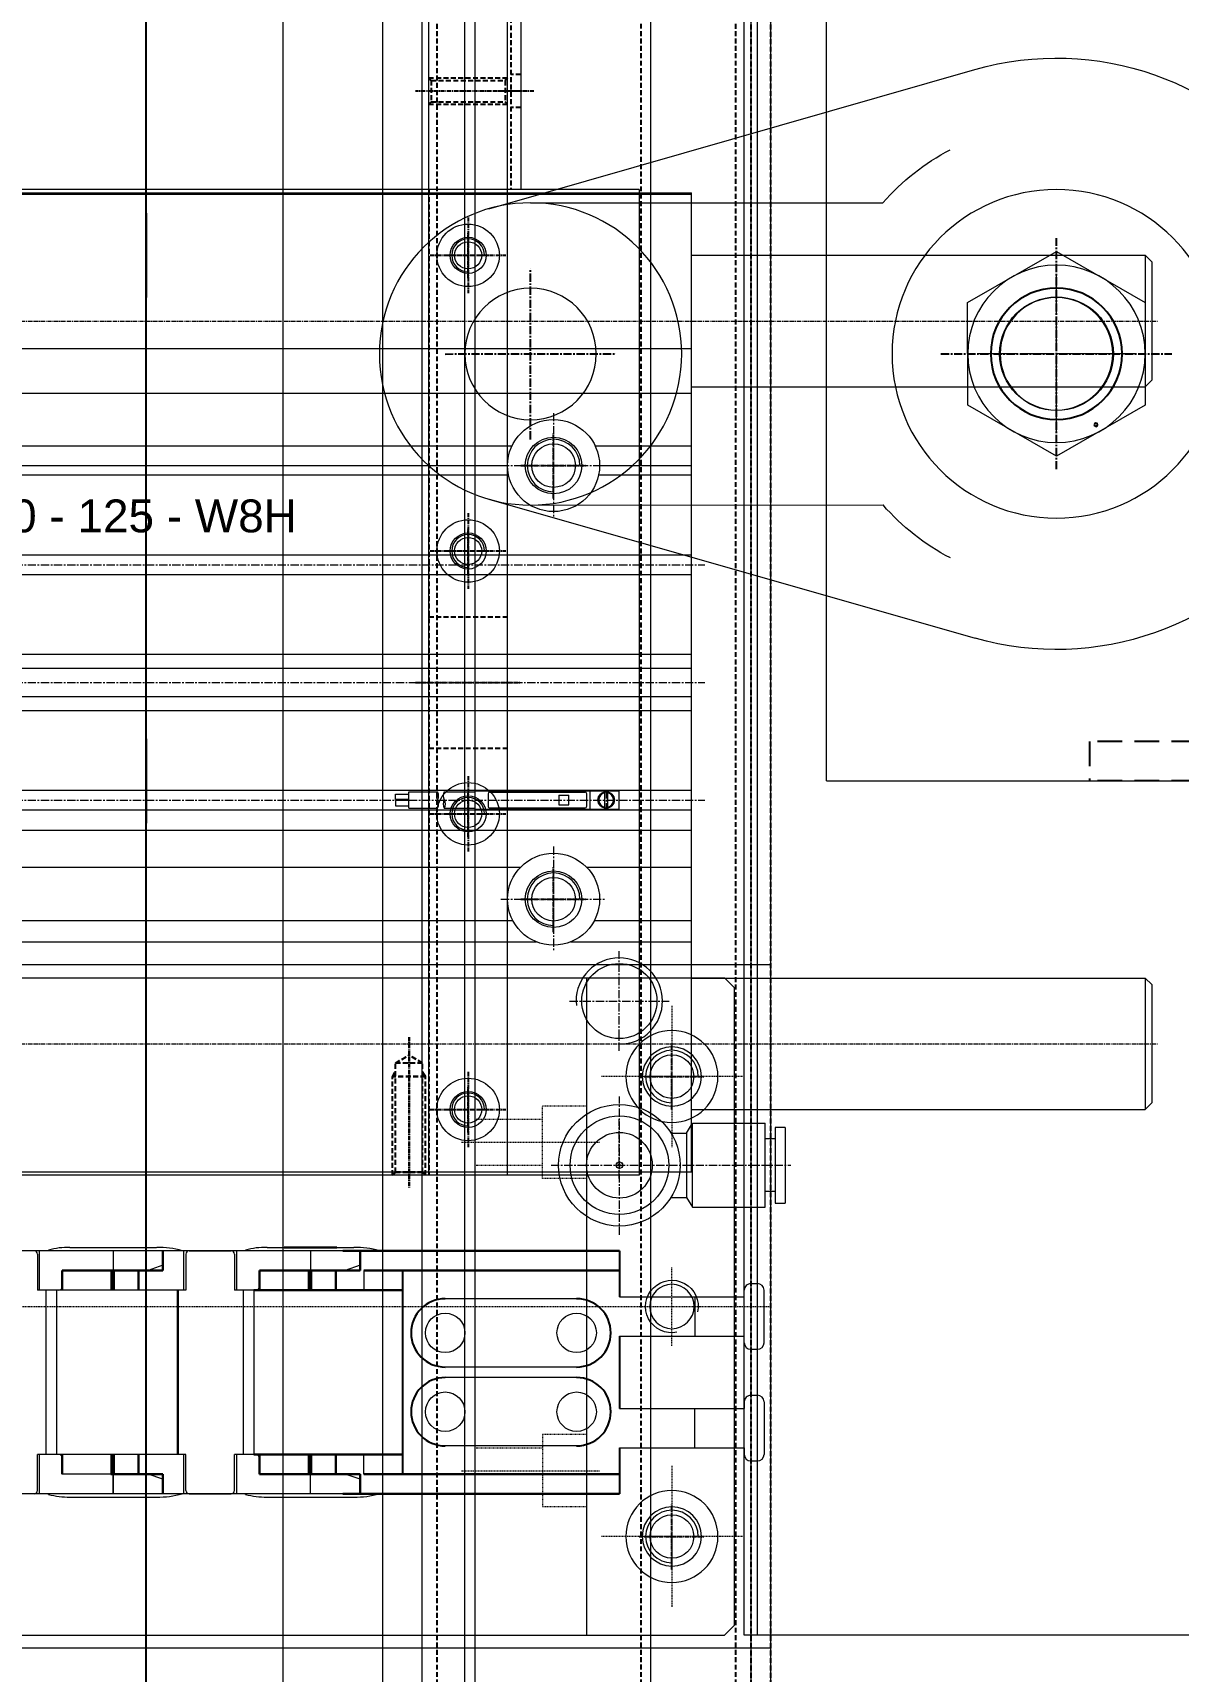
# Model space of a CAD drawing. Header units: millimetres. Extents: x -32759 to 129432, y 390 to 54305.
# Drawn here: x 12341.6 to 12515.9, y 24526.4 to 24775.8 of the extents above; entities that cross this region are included whole.
import ezdxf
from ezdxf.enums import TextEntityAlignment as Align

# ---------------------------------------------------------------- set-up
doc = ezdxf.new("R2010")
doc.units = ezdxf.units.MM
for name, pattern in [('AM_ISO08W050', [18, 12, -1.5, 3, -1.5]), ('CENTER', [2, 1.25, -0.25, 0.25, -0.25]), ('CENTER2', [28.575, 19.05, -3.175, 3.175, -3.175]), ('HIDDEN', [0.375, 0.25, -0.125]), ('HIDDEN2', [4.7625, 3.175, -1.5875])]:
    doc.linetypes.add(name, pattern=pattern)
for name, color, linetype in [('1', 20, 'Continuous'), ('BOM-UDEF', 3, 'Continuous'), ('CL', 1, 'CENTER'), ('H', 2, 'HIDDEN'), ('HL', 2, 'HIDDEN'), ('RD', 5, 'Continuous')]:
    doc.layers.add(name, color=color, linetype=linetype)
doc.layers.add('_BODY', color=7, linetype='Continuous', lineweight=13)
doc.layers.add('_FRAME 틀', color=7, linetype='Continuous', lineweight=30)
doc.styles.get("Standard").update_dxf_attribs({"font": 'arial.ttf'})
doc.dimstyles.new('AM_ISO$0', dxfattribs={"dimtxt": 3.5, "dimasz": 3.5, "dimexe": 1, "dimexo": 1, "dimgap": 1.5, "dimtad": 1, "dimdsep": 46, "dimtxsty": 'Standard', "dimcen": 0, "dimclrd": 256, "dimclre": 256, "dimclrt": 2, "dimadec": 0, "dimazin": 2, "dimtp": 0.1, "dimtm": 0.1, "dimtfac": 0.71, "dimtdec": 3, "dimtmove": 0, "dimatfit": 3, "dimfxl": 1, "dimlwd": -1, "dimlwe": -1, "dimarcsym": 1})

# ---------------------------------------------------------------- blocks, each defined once
blk = doc.blocks.new('5ysrgsds')
at = {"color": 1, "linetype": 'AM_ISO08W050'}
for p, q in [((32769.17, -91740.58), (32769.17, -91764.58)), ((32757.17, -91752.58), (32781.17, -91752.58))]:
    blk.add_line(p, q, dxfattribs=at)
at = {"color": 3}
blk.add_circle((32769.17, -91752.58), 8.65, dxfattribs=at)
at = {"color": 1}
blk.add_arc((32769.17, -91752.58), 10, 270, 180, dxfattribs=at)
blk = doc.blocks.new('turwt')
at = {"color": 3}
for p, q in [((209511.67, 17710.88), (209421.67, 17710.88)), ((209421.67, 17710.88), (209421.67, 17580.88)), ((209511.67, 17710.88), (209511.67, 17580.88)), ((209511.67, 17580.88), (209421.67, 17580.88))]:
    blk.add_line(p, q, dxfattribs=at)
blk.add_blockref('5ysrgsds', (176707.5, 109398.46), dxfattribs=at)
blk = doc.blocks.new('6erwt')
at = {"layer": 'H', "ltscale": 15}
for p, q in [((209894.97, 17670.64), (209894.97, 17676.64)), ((209894.97, 17676.64), (209944.97, 17676.64)), ((209914.97, 17670.64), (209914.97, 17676.64)), ((209944.97, 17670.64), (209944.97, 17676.64)), ((209894.97, 17670.64), (209944.97, 17670.64))]:
    blk.add_line(p, q, dxfattribs=at)
blk = doc.blocks.new('6ywerw')
at = {"color": 0, "rotation": 270}
for name, p in [('turwt', (192749.32, 226540.9)), ('6erwt', (192659.56, 227014.2)), ('6erwt', (192783.56, 227014.2))]:
    blk.add_blockref(name, p, dxfattribs=at)
blk = doc.blocks.new('HS_BOM', base_point=(-3113.55, 16316.28))
at = {"layer": 'BOM-UDEF'}
blk.add_circle((-3113.55, 16316.28), 0.25, dxfattribs=at)
blk = doc.blocks.new('jt-m20앙카조절좌-b')
for p, q in [((63882.05, 12636.07), (63956, 12657.24)), ((63888.38, 12636.96), (63942, 12636.96)), ((63968.38, 12629.55), (63954.88, 12621.76)), ((63981.88, 12621.76), (63968.38, 12629.55)), ((63954.88, 12621.76), (63954.88, 12606.17)), ((63981.88, 12606.17), (63981.88, 12621.76)), ((63954.88, 12606.17), (63968.38, 12598.37)), ((63968.38, 12598.37), (63981.88, 12606.17)), ((63882.05, 12591.85), (63956, 12570.69)), ((63888.38, 12590.96), (63942, 12590.96))]:
    blk.add_line(p, q)
for centre, radius in [((63968.38, 12613.96), 25), ((63888.38, 12613.96), 23), ((63968.38, 12613.96), 13.5), ((63888.38, 12613.96), 10), ((63968.38, 12613.96), 8.56)]:
    blk.add_circle(centre, radius)
for radius, start, end in [(45.01, 254.0289, 105.9711), (35, 117.4585, 138.9177), (35, 221.0823, 242.5415)]:
    blk.add_arc((63968.38, 12613.96), radius, start, end)
at = {"layer": 'CL'}
for p, q in [((63968.38, 12631.54), (63968.38, 12596.38)), ((63888.38, 12626.96), (63888.38, 12600.96)), ((63875.38, 12613.96), (63901.38, 12613.96)), ((63950.8, 12613.96), (63985.96, 12613.96))]:
    blk.add_line(p, q, dxfattribs=at)
at = {"layer": 'RD'}
blk.add_circle((63968.38, 12613.96), 10, dxfattribs=at)
at = {"layer": 'BOM-UDEF'}
blk.add_blockref('HS_BOM', (63974.38, 12624.76), dxfattribs=at)
blk = doc.blocks.new('e5t4t3e3')
at = {"color": 0}
blk.add_blockref('6ywerw', (0, 111.18), dxfattribs=at)
at = {"extrusion": (0, 0, -1), "zscale": -1, "rotation": 89.98150622363191}
blk.add_blockref('jt-m20앙카조절좌-b', (-197801.89, -46797.05), dxfattribs=at)
blk = doc.blocks.new('78544')
at = {"color": 0, "rotation": 180}
blk.add_blockref('e5t4t3e3', (401654.52, 39374.46), dxfattribs=at)
blk = doc.blocks.new('TUWW')
at = {"ltscale": 0.5}
blk.add_circle((205051.78, 17531.93), 3.32, dxfattribs=at)
at = {"color": 1, "ltscale": 0.5}
blk.add_arc((205051.78, 17531.93), 4, 270, 180, dxfattribs=at)
at = {"layer": 'CL', "ltscale": 0.5}
for p, q in [((205051.78, 17536.93), (205051.78, 17526.93)), ((205046.78, 17531.93), (205056.78, 17531.93))]:
    blk.add_line(p, q, dxfattribs=at)
blk = doc.blocks.new('54YR2R2')
at = {"ltscale": 0.5}
for p, q in [((204043.8, 16314.44), (204043.8, 16504.44)), ((204147.8, 16314.44), (204147.8, 16504.44)), ((205405.8, 16314.44), (203985.8, 16314.44))]:
    blk.add_line(p, q, dxfattribs=at)
for p in [(-990.98, -1202.49), (-920.98, -1202.49)]:
    blk.add_blockref('TUWW', p)
blk = doc.blocks.new('57WERWR')
at = {"ltscale": 0.5}
for p, q in [((217010.53, 14888.67), (215596.53, 14888.67)), ((215596.53, 14838.67), (217010.53, 14838.67))]:
    blk.add_line(p, q, dxfattribs=at)
at = {"layer": 'HL', "ltscale": 3}
for p, q in [((215596.53, 14886.37), (217010.53, 14886.37)), ((215596.53, 14840.97), (217010.53, 14840.97))]:
    blk.add_line(p, q, dxfattribs=at)
blk = doc.blocks.new('R6UERE')
at = {"layer": 'HL', "ltscale": 3}
for p, q in [((205405.8, 14657.93), (203985.8, 14657.93)), ((205405.8, 14654.93), (203985.8, 14654.93))]:
    blk.add_line(p, q, dxfattribs=at)
blk = doc.blocks.new('56WERWER')
blk.add_blockref('R6UERE', (0, 0))
blk = doc.blocks.new('56ERQR')
for name, p in [('54YR2R2', (0, -193.75)), ('56WERWER', (0, 1465.76))]:
    blk.add_blockref(name, p)
at = {"xscale": -1, "rotation": 180}
blk.add_blockref('57WERWR', (-11607.74, 31012.36), dxfattribs=at)
blk = doc.blocks.new('ORDERNO')
at = {"color": 3}
blk.add_attdef('ORDER', (0, 0), '', height=5, dxfattribs=at)
blk = doc.blocks.new('tyurw')
for p, q in [((232142.56, 52282.62), (232311.56, 52282.62)), ((232142.56, 52282.42), (232311.56, 52282.42)), ((232311.56, 52133.62), (232311.56, 52282.62)), ((232311.56, 52273.12), (232380.56, 52273.12)), ((232380.56, 52273.12), (232380.56, 52253.12)), ((232381.56, 52272.12), (232380.56, 52273.12)), ((232381.56, 52272.12), (232381.56, 52254.12)), ((232142.56, 52258.94), (232311.56, 52258.94)), ((232380.56, 52253.12), (232381.56, 52254.12)), ((232142.56, 52252.16), (232311.56, 52252.16)), ((232311.56, 52253.12), (232380.56, 52253.12)), ((232172.89, 52244.12), (232284.24, 52244.12)), ((232296.89, 52244.12), (232311.56, 52244.12)), ((232173.42, 52239.72), (232283.7, 52239.72)), ((232173.56, 52241.12), (232283.56, 52241.12)), ((232297.42, 52239.72), (232311.56, 52239.72)), ((232297.56, 52241.12), (232311.56, 52241.12)), ((232142.56, 52227.52), (232311.56, 52227.52)), ((232142.56, 52224.52), (232311.56, 52224.52)), ((232142.56, 52212.42), (232311.56, 52212.42)), ((232142.56, 52210.27), (232311.56, 52210.27)), ((232142.56, 52205.97), (232311.56, 52205.97)), ((232142.56, 52203.82), (232311.56, 52203.82)), ((232142.56, 52191.72), (232311.56, 52191.72)), ((232268.56, 52188.97), (232268.56, 52191.47)), ((232142.56, 52188.72), (232311.56, 52188.72)), ((232142.56, 52185.62), (232311.56, 52185.62)), ((232142.56, 52185.62), (232211.56, 52185.62)), ((232171.56, 52180.02), (232285.56, 52180.02)), ((232295.56, 52180.02), (232311.56, 52180.02)), ((232172.78, 52171.9), (232284.35, 52171.9)), ((232296.78, 52171.9), (232311.56, 52171.9)), ((232169.16, 52168.62), (232287.96, 52168.62)), ((232293.16, 52168.62), (232311.56, 52168.62)), ((232311.56, 52163.12), (232380.56, 52163.12)), ((232380.56, 52163.12), (232380.56, 52143.12)), ((232381.56, 52162.12), (232380.56, 52163.12)), ((232381.56, 52162.12), (232381.56, 52144.12)), ((232311.56, 52143.12), (232380.56, 52143.12)), ((232380.56, 52143.12), (232381.56, 52144.12)), ((232142.56, 52133.62), (232311.56, 52133.62))]:
    blk.add_line(p, q)
at = {"color": 2, "linetype": 'CENTER', "ltscale": 0.5}
for p, q in [((232113.56, 52263.12), (232382.56, 52263.12)), ((232113.56, 52153.12), (232382.56, 52153.12))]:
    blk.add_line(p, q, dxfattribs=at)
at = {"color": 2, "linetype": 'CENTER'}
for p, q in [((232290.56, 52249.12), (232290.56, 52233.12)), ((232282.56, 52241.12), (232298.56, 52241.12)), ((232140.56, 52226.02), (232313.56, 52226.02)), ((232112.56, 52208.12), (232313.56, 52208.12)), ((232298.56, 52191.72), (232298.56, 52188.72)), ((232140.56, 52190.22), (232313.56, 52190.22)), ((232290.56, 52183.12), (232290.56, 52167.12)), ((232282.56, 52175.12), (232298.56, 52175.12)), ((232300.56, 52152.05), (232300.56, 52167.2)), ((232292.99, 52159.62), (232308.14, 52159.62)), ((232300.56, 52132.62), (232300.56, 52141.62))]:
    blk.add_line(p, q, dxfattribs=at)
at = {"linetype": 'Continuous'}
for p, q in [((232278.56, 52191.72), (232278.56, 52188.72)), ((232278.56, 52191.62), (232300.56, 52191.62)), ((232296.06, 52191.62), (232296.06, 52188.82)), ((232300.56, 52188.72), (232300.56, 52191.72)), ((232266.49, 52191.1), (232268.56, 52191.1)), ((232266.49, 52190.3), (232266.49, 52191.1)), ((232268.56, 52190.3), (232266.49, 52190.3)), ((232268.56, 52190.14), (232266.49, 52190.14)), ((232266.49, 52190.14), (232266.49, 52189.34)), ((232266.49, 52189.34), (232268.56, 52189.34)), ((232268.56, 52191.47), (232272.9, 52191.47)), ((232273.94, 52191.47), (232278.56, 52191.47)), ((232280.61, 52191.17), (232280.61, 52189.27)), ((232280.86, 52191.42), (232295.36, 52191.42)), ((232291.36, 52190.97), (232292.86, 52190.97)), ((232291.36, 52190.97), (232291.36, 52189.47)), ((232291.36, 52189.47), (232292.86, 52189.47)), ((232292.86, 52189.47), (232292.86, 52190.97)), ((232295.61, 52189.27), (232295.61, 52191.17)), ((232298.31, 52191.45), (232298.31, 52189)), ((232298.81, 52189), (232298.81, 52191.45)), ((232268.56, 52188.97), (232272.9, 52188.97)), ((232273.94, 52188.97), (232278.56, 52188.97)), ((232278.56, 52188.82), (232300.56, 52188.82)), ((232280.86, 52189.02), (232295.36, 52189.02))]:
    blk.add_line(p, q, dxfattribs=at)
for centre, radius in [((232290.56, 52241.12), 7), ((232290.56, 52241.12), 4.3), ((232298.56, 52190.22), 1.25), ((232290.56, 52175.12), 7), ((232290.56, 52175.12), 4.3), ((232300.56, 52159.62), 5.72)]:
    blk.add_circle(centre, radius)
at = {"color": 2}
for centre, radius, start, end in [((232273.98, 52190.85), 1.25, 150, 210), ((232271.82, 52190.85), 1.25, 330, 30), ((232271.82, 52189.6), 1.25, 330, 30), ((232275.02, 52190.85), 1.25, 150, 210), ((232275.02, 52189.6), 1.25, 150, 210), ((232272.86, 52189.6), 1.25, 330, 30), ((232300.56, 52159.62), 6.57, 275.973, 185.973)]:
    blk.add_arc(centre, radius, start, end, dxfattribs=at)
at = {"linetype": 'Continuous'}
for centre, start, end in [((232280.86, 52191.17), 90, 180), ((232280.86, 52189.27), 180, 270), ((232295.36, 52191.17), 0, 90), ((232295.36, 52189.27), 270, 0)]:
    blk.add_arc(centre, 0.25, start, end, dxfattribs=at)
for start, end in [(102.8396, 257.1604), (282.8396, 77.1604)]:
    blk.add_arc((232298.56, 52190.22), 1.12, start, end)
at = {"color": 1, "ltscale": 0.5}
blk.add_blockref('ORDERNO', (232182.42, 52230.96), dxfattribs=at).add_auto_attribs({'ORDER': 'NGQL 50 - 125 - W8H'})
blk = doc.blocks.new('845e5')
at = {"ltscale": 0.5}
for p, q in [((253180.46, 54331.11), (253180.46, 54429.88)), ((253180.46, 54429.88), (254580.46, 54429.88)), ((253180.46, 54427.88), (254580.46, 54427.88))]:
    blk.add_line(p, q, dxfattribs=at)
blk = doc.blocks.new('u9o4twet')
for p, q in [((252521.88, 55014.08), (252521.88, 55011.08)), ((252533.13, 55008.08), (252533.13, 55014.08)), ((252533.42, 55013.58), (252533.42, 55008.08)), ((252540.33, 55014.08), (252533.92, 55014.08)), ((252540.83, 55013.58), (252540.83, 55008.08)), ((252551.88, 55014.08), (252551.88, 55011.08)), ((252563.13, 55008.08), (252563.13, 55014.08)), ((252563.42, 55013.58), (252563.42, 55008.08)), ((252513.75, 55011.08), (252513.75, 55008.08)), ((252514.33, 55011.85), (252516.58, 55011.08)), ((252529.63, 55011.08), (252529.63, 55008.08)), ((252544.33, 55011.85), (252546.58, 55011.08)), ((252559.63, 55011.08), (252559.63, 55008.08)), ((252463.38, 55007.08), (252463.38, 55001.08)), ((252532.13, 54983.08), (252532.13, 55008.08)), ((252542.13, 54983.08), (252542.13, 55008.08)), ((252562.13, 54983.08), (252562.13, 55008.08)), ((252481.38, 55006.78), (252501.38, 55006.78)), ((252481.38, 54996.38), (252501.38, 54996.38)), ((252481.38, 54994.78), (252501.38, 54994.78)), ((252463.38, 54984.08), (252463.38, 54990.08)), ((252481.38, 54984.38), (252501.38, 54984.38)), ((252513.75, 54980.08), (252513.75, 54983.08)), ((252529.63, 54980.08), (252529.63, 54983.08)), ((252533.13, 54977.08), (252533.13, 54983.08)), ((252533.42, 54977.58), (252533.42, 54983.08)), ((252540.83, 54977.58), (252540.83, 54983.08)), ((252540.83, 54977.58), (252540.83, 54983.02)), ((252559.63, 54980.08), (252559.63, 54983.08)), ((252563.13, 54977.08), (252563.13, 54983.08)), ((252563.42, 54977.58), (252563.42, 54983.08)), ((252514.33, 54979.3), (252516.58, 54980.08)), ((252521.88, 54977.08), (252521.88, 54980.08)), ((252544.33, 54979.3), (252546.58, 54980.08)), ((252551.88, 54977.08), (252551.88, 54980.08)), ((252551.88, 54977.08), (252551.88, 54980.08)), ((252540.33, 54977.08), (252533.92, 54977.08))]:
    blk.add_line(p, q)
at = {"ltscale": 3}
for p, q in [((252452.88, 55000.08), (252452.88, 55008.08)), ((252454.88, 55009.08), (252453.88, 55009.08)), ((252455.88, 55007.08), (252455.88, 55008.08)), ((252474.88, 55007.08), (252455.88, 55007.08)), ((252455.88, 55000.08), (252455.88, 55001.08)), ((252474.88, 55001.08), (252455.88, 55001.08)), ((252454.88, 54999.08), (252453.88, 54999.08)), ((252454.88, 54992.08), (252453.88, 54992.08)), ((252452.88, 54991.08), (252452.88, 54983.08)), ((252455.88, 54991.08), (252455.88, 54990.08)), ((252474.88, 54990.08), (252455.88, 54990.08)), ((252454.88, 54982.08), (252453.88, 54982.08)), ((252455.88, 54984.08), (252455.88, 54983.08)), ((252474.88, 54984.08), (252455.88, 54984.08))]:
    blk.add_line(p, q, dxfattribs=at)
for centre in [(252481.38, 55001.58), (252501.38, 55001.58), (252481.38, 54989.58), (252501.38, 54989.58)]:
    blk.add_circle(centre, 3)
for centre, radius, start, end in [((252533.92, 55013.58), 0.5, 90, 180), ((252540.33, 55013.58), 0.5, 0, 90), ((252563.92, 55013.58), 0.5, 90, 180), ((252453.88, 55008.08), 1, 90, 180), ((252454.88, 55008.08), 1, 0, 90), ((252453.88, 55000.08), 1, 180, 270), ((252454.88, 55000.08), 1, 270, 0), ((252453.88, 54991.08), 1, 90, 180), ((252454.88, 54991.08), 1, 0, 90), ((252453.88, 54983.08), 1, 180, 270), ((252454.88, 54983.08), 1, 270, 0), ((252533.92, 54977.58), 0.5, 180, 270), ((252540.33, 54977.58), 0.5, 270, 0), ((252563.92, 54977.58), 0.5, 180, 270)]:
    blk.add_arc(centre, radius, start, end)
at = {"layer": '_BODY'}
for p, q in [((252528.48, 55014.57), (252515.28, 55014.57)), ((252558.49, 55014.57), (252545.28, 55014.57)), ((252511.38, 55014.08), (252551.88, 55014.08)), ((252531.74, 55014.17), (252531.74, 55014.08)), ((252541.13, 55014.08), (252541.13, 55008.08)), ((252541.38, 55014.08), (252671.88, 55014.08)), ((252551.88, 55011.08), (252551.88, 55014.08)), ((252561.74, 55014.17), (252561.74, 55014.08)), ((252516.58, 55011.08), (252529.63, 55011.08)), ((252529.63, 55008.58), (252529.63, 55011.08)), ((252546.58, 55011.08), (252559.63, 55011.08)), ((252559.63, 55008.58), (252559.63, 55011.08)), ((252530.13, 55008.08), (252533.42, 55008.08)), ((252530.51, 54983.08), (252530.51, 55008.08)), ((252540.83, 55008.08), (252560.13, 55008.08)), ((252542.01, 54983.08), (252542.01, 55008.08)), ((252560.13, 55008.08), (252563.42, 55008.08)), ((252560.51, 54983.08), (252560.51, 55008.08)), ((252529.63, 54980.08), (252529.63, 54982.58)), ((252530.13, 54983.08), (252533.42, 54983.08)), ((252540.83, 54983.08), (252560.13, 54983.08)), ((252541.13, 54983.08), (252541.13, 54977.08)), ((252559.63, 54980.08), (252559.63, 54982.58)), ((252560.13, 54983.08), (252563.42, 54983.08)), ((252516.58, 54980.08), (252529.63, 54980.08)), ((252546.58, 54980.08), (252559.63, 54980.08)), ((252551.88, 54977.08), (252551.88, 54980.08)), ((252511.38, 54977.08), (252551.88, 54977.08)), ((252531.74, 54976.98), (252531.74, 54977.08)), ((252541.38, 54977.08), (252671.88, 54977.08)), ((252561.74, 54976.98), (252561.74, 54977.08)), ((252528.48, 54976.59), (252515.28, 54976.59)), ((252558.49, 54976.59), (252545.28, 54976.59))]:
    blk.add_line(p, q, dxfattribs=at)
for centre, radius, start, end in [((252514.98, 55001.21), 13.36, 88.7575, 105.6281), ((252528.78, 55003.52), 11.05, 74.4707, 91.55), ((252544.98, 55001.21), 13.36, 88.7575, 105.6281), ((252558.78, 55003.52), 11.05, 74.4707, 91.55), ((252530.13, 55008.58), 0.5, 180, 270), ((252560.13, 55008.58), 0.5, 180, 270), ((252530.13, 54982.58), 0.5, 90, 180), ((252560.13, 54982.58), 0.5, 90, 180), ((252514.98, 54989.95), 13.36, 254.3719, 271.2425), ((252544.98, 54989.95), 13.36, 254.3719, 271.2425), ((252528.78, 54987.63), 11.05, 268.45, 285.5293), ((252558.78, 54987.63), 11.05, 268.45, 285.5293)]:
    blk.add_arc(centre, radius, start, end, dxfattribs=at)
at = {"layer": '_FRAME 틀'}
for p, q in [((252516.94, 55014.08), (252474.88, 55014.08)), ((252514.33, 55014.08), (252514.33, 55011.08)), ((252544.33, 55014.08), (252544.33, 55011.08)), ((252513.75, 55011.08), (252474.88, 55011.08)), ((252513.75, 55011.08), (252511.84, 55011.08)), ((252522.24, 55011.08), (252514.33, 55011.08)), ((252518.01, 55011.08), (252518.01, 55008.08)), ((252521.78, 55011.08), (252521.78, 55008.08)), ((252522.14, 55011.08), (252522.14, 55008.08)), ((252529.63, 55011.08), (252522.24, 55011.08)), ((252529.63, 55011.08), (252529.63, 55008.08)), ((252552.24, 55011.08), (252544.33, 55011.08)), ((252548.01, 55011.08), (252548.01, 55008.08)), ((252551.78, 55011.08), (252551.78, 55008.08)), ((252552.14, 55011.08), (252552.14, 55008.08)), ((252559.63, 55011.08), (252559.63, 55008.08)), ((252507.88, 55008.08), (252530.51, 55008.08)), ((252507.88, 54983.08), (252530.51, 54983.08)), ((252518.01, 54980.08), (252518.01, 54983.08)), ((252521.78, 54980.08), (252521.78, 54983.08)), ((252522.14, 54980.08), (252522.14, 54983.08)), ((252529.63, 54980.08), (252529.63, 54983.08)), ((252548.01, 54980.08), (252548.01, 54983.08)), ((252551.78, 54980.08), (252551.78, 54983.08)), ((252552.14, 54980.08), (252552.14, 54983.08)), ((252559.63, 54980.08), (252559.63, 54983.08)), ((252513.75, 54980.08), (252474.88, 54980.08)), ((252513.75, 54980.08), (252511.84, 54980.08)), ((252522.24, 54980.08), (252514.33, 54980.08)), ((252514.33, 54977.08), (252514.33, 54980.08)), ((252529.63, 54980.08), (252522.24, 54980.08)), ((252552.24, 54980.08), (252544.33, 54980.08)), ((252544.33, 54977.08), (252544.33, 54980.08)), ((252559.63, 54980.08), (252552.24, 54980.08)), ((252516.94, 54977.08), (252474.88, 54977.08)), ((252525.88, 54976.58), (252517.88, 54976.58))]:
    blk.add_line(p, q, dxfattribs=at)
at = {"layer": 'Defpoints'}
for p, q in [((252474.88, 55007.08), (252474.88, 55014.08)), ((252514.33, 55014.08), (252514.33, 55011.08)), ((252544.33, 55014.08), (252544.33, 55011.08)), ((252507.88, 54980.08), (252507.88, 55011.08)), ((252474.88, 54990.08), (252474.88, 55001.08)), ((252474.88, 54977.08), (252474.88, 54984.08)), ((252514.33, 54977.08), (252514.33, 54980.08)), ((252544.33, 54977.08), (252544.33, 54980.08))]:
    blk.add_line(p, q, dxfattribs=at)
for centre, start, end in [((252481.38, 55001.58), 90, 270), ((252501.38, 55001.58), 270, 90), ((252481.38, 54989.58), 90, 270), ((252501.38, 54989.58), 270, 90)]:
    blk.add_arc(centre, 5.2, start, end, dxfattribs=at)
blk = doc.blocks.new('MCLBM3')
at = {"color": 6}
blk.add_circle((0, 0), 0.5, dxfattribs=at)
blk.add_text('BM', height=0.5, dxfattribs=at).set_placement((0, 0), align=Align.MIDDLE)
at = {"flags": 1}
for tag, p in [('SPEC', (0, -3)), ('NAME', (0, -1)), ('ENAME', (0, -2)), ('QTY', (0, -5)), ('MATERIAL', (0, -4)), ('WEIGHT', (0, -6)), ('PRICE', (0, -7)), ('REMARK', (0, -8))]:
    blk.add_attdef(tag, p, '', height=0.5, dxfattribs=at)
blk = doc.blocks.new('tyuerqw')
at = {"color": 1, "linetype": 'CENTER'}
for p, q in [((259780.7, 54116.65), (259780.7, 54095.6)), ((259791.09, 54106.04), (259754.6, 54106.04))]:
    blk.add_line(p, q, dxfattribs=at)
at = {"color": 7, "linetype": 'Continuous'}
for p, q in [((259757, 54111.79), (259755.5, 54111.79)), ((259755.5, 54100.29), (259755.5, 54111.79)), ((259757, 54100.29), (259757, 54111.79)), ((259769.6, 54112.44), (259758.5, 54112.44)), ((259758.5, 54112.44), (259758.5, 54099.64)), ((259770.47, 54110.94), (259769.6, 54112.44)), ((259769.6, 54112.44), (259769.6, 54099.64)), ((259757, 54110.04), (259758.5, 54110.04)), ((259772.86, 54110.94), (259770.47, 54110.94)), ((259770.47, 54101.14), (259770.47, 54110.94)), ((259757, 54102.04), (259758.5, 54102.04)), ((259755.5, 54100.29), (259757, 54100.29)), ((259769.6, 54099.64), (259758.5, 54099.64)), ((259770.47, 54101.14), (259769.6, 54099.64)), ((259772.86, 54101.14), (259770.47, 54101.14))]:
    blk.add_line(p, q, dxfattribs=at)
for radius in [9.25, 7.5, 5]:
    blk.add_circle((259780.7, 54106.04), radius, dxfattribs=at)
blk.add_point((259780.7, 54106.04))
blk.add_blockref('MCLBM3', (259780.7, 54106.04))
blk = doc.blocks.new('67tetre')
at = {"ltscale": 0.5}
for radius in [4.75, 2.75]:
    blk.add_circle((243189.74, 51321.72), radius, dxfattribs=at)
at = {"layer": 'CL', "ltscale": 0.5}
for p, q in [((243189.74, 51327.47), (243189.74, 51315.97)), ((243195.49, 51321.72), (243183.99, 51321.72))]:
    blk.add_line(p, q, dxfattribs=at)
blk = doc.blocks.new('67rte43')
at = {"ltscale": 0.5}
blk.add_circle((243142.44, 51717.1), 3.32, dxfattribs=at)
at = {"color": 1, "ltscale": 0.5}
blk.add_arc((243142.44, 51717.1), 4, 270, 180, dxfattribs=at)
at = {"layer": 'CL', "ltscale": 0.5}
for p, q in [((243142.44, 51722.1), (243142.44, 51712.1)), ((243137.44, 51717.1), (243147.44, 51717.1))]:
    blk.add_line(p, q, dxfattribs=at)
blk = doc.blocks.new('6754574')
at = {"layer": 'CL', "ltscale": 0.5}
blk.add_line((240929.96, 34872.45), (240929.96, 34895.45), dxfattribs=at)
at = {"layer": 'HL', "ltscale": 3}
for p, q in [((240927.46, 34893.45), (240927.89, 34893.01)), ((240927.46, 34893.45), (240927.46, 34878.45)), ((240932.02, 34893.01), (240927.89, 34893.01)), ((240927.89, 34893.01), (240927.89, 34876.38)), ((240932.46, 34893.45), (240932.02, 34893.01)), ((240932.02, 34893.01), (240932.02, 34876.38)), ((240932.46, 34893.45), (240932.46, 34878.45)), ((240932.46, 34878.45), (240927.46, 34878.45)), ((240927.46, 34878.45), (240927.89, 34877.7)), ((240932.46, 34878.45), (240932.02, 34877.7)), ((240932.02, 34876.38), (240927.89, 34876.38)), ((240927.89, 34876.38), (240929.96, 34875.19)), ((240932.02, 34876.38), (240929.96, 34875.19))]:
    blk.add_line(p, q, dxfattribs=at)
blk = doc.blocks.new('67ureey')
at = {"ltscale": 0.5}
for p, q in [((254683.77, 51051.92), (254683.77, 51201.92)), ((254833.77, 51201.92), (254683.77, 51201.92)), ((254833.77, 51051.92), (254833.77, 51201.92)), ((254833.77, 51051.92), (254683.77, 51051.92))]:
    blk.add_line(p, q, dxfattribs=at)
at = {"layer": 'CL', "ltscale": 0.5}
blk.add_line((254680.77, 51126.92), (254836.77, 51126.92), dxfattribs=at)
at = {"layer": 'HL', "ltscale": 3}
for p, q in [((254833.77, 51169.92), (254683.77, 51169.92)), ((254833.77, 51083.92), (254683.77, 51083.92))]:
    blk.add_line(p, q, dxfattribs=at)
for name, p in [('67rte43', (11583.33, -528.18)), ('67rte43', (11649.33, -528.18)), ('67tetre', (11504.03, -145.8)), ('67tetre', (11549.03, -145.8)), ('67tetre', (11589.03, -145.8)), ('67tetre', (11634.03, -145.8)), ('67tetre', (11504.03, -243.8)), ('67tetre', (11549.03, -243.8)), ('67tetre', (11589.03, -243.8)), ('67tetre', (11634.03, -243.8)), ('67rte43', (11583.33, -652.18)), ('67rte43', (11649.33, -652.18))]:
    blk.add_blockref(name, p)
at = {"rotation": 90}
blk.add_blockref('6754574', (289577.21, -189763.04), dxfattribs=at)
at = {"xscale": -1, "rotation": 90}
blk.add_blockref('6754574', (289577.21, 292016.88), dxfattribs=at)
blk = doc.blocks.new('wertwwq')
at = {"ltscale": 0.5}
blk.add_circle((240907.23, 36688.69), 2.07, dxfattribs=at)
at = {"color": 1, "ltscale": 0.5}
blk.add_arc((240907.23, 36688.69), 2.5, 270, 180, dxfattribs=at)
at = {"layer": 'CL', "ltscale": 0.5}
for p, q in [((240907.23, 36692.19), (240907.23, 36685.19)), ((240903.73, 36688.69), (240910.73, 36688.69))]:
    blk.add_line(p, q, dxfattribs=at)
blk = doc.blocks.new('67w3w')
at = {"layer": 'CL', "ltscale": 0.5}
blk.add_line((255592.28, 52835.54), (255592.28, 52850.97), dxfattribs=at)
at = {"layer": 'HL', "ltscale": 3}
for p, q in [((255590.28, 52848.97), (255590.66, 52848.59)), ((255590.28, 52848.97), (255590.28, 52836.97)), ((255593.9, 52848.59), (255590.66, 52848.59)), ((255590.66, 52848.59), (255590.66, 52837.35)), ((255594.28, 52848.97), (255593.9, 52848.59)), ((255593.9, 52848.59), (255593.9, 52837.35)), ((255594.28, 52848.97), (255594.28, 52836.97)), ((255590.28, 52836.97), (255590.66, 52837.35)), ((255593.9, 52837.35), (255590.66, 52837.35)), ((255594.28, 52836.97), (255593.9, 52837.35))]:
    blk.add_line(p, q, dxfattribs=at)
blk = doc.blocks.new('tyusrtr')
at = {"layer": 'CL', "ltscale": 0.5}
blk.add_line((255458.77, 50712.62), (255458.77, 50696.62), dxfattribs=at)
at = {"layer": 'HL', "ltscale": 3}
for p, q in [((255448.77, 50710.62), (255448.77, 50698.62)), ((255468.77, 50710.62), (255468.77, 50698.62))]:
    blk.add_line(p, q, dxfattribs=at)
blk = doc.blocks.new('t7ertete')
at = {"ltscale": 0.5}
for p, q in [((213142.1, 51217.42), (213142.1, 51327.42)), ((213142.1, 51229.42), (213942.1, 51229.42)), ((213142.1, 51217.42), (213942.1, 51217.42))]:
    blk.add_line(p, q, dxfattribs=at)
at = {"xscale": -1, "rotation": 90}
blk.add_blockref('6754574', (248035.55, 292162.37), dxfattribs=at)
at = {"xscale": -1}
blk.add_blockref('tyusrtr', (468675.87, 518.79), dxfattribs=at)
for name, p in [('67w3w', (-42285.18, -1619.55)), ('wertwwq', (-27755.13, 14534.73)), ('wertwwq', (-27710.13, 14534.73)), ('wertwwq', (-27670.13, 14534.73)), ('wertwwq', (-27625.13, 14534.73))]:
    blk.add_blockref(name, p)
blk = doc.blocks.new('6uwrw')
at = {"layer": 'CL', "ltscale": 0.5}
blk.add_line((255534.25, 52781.06), (255539.75, 52781.06), dxfattribs=at)
at = {"layer": 'HL', "ltscale": 3}
for p, q in [((255536.25, 52783.56), (255537.75, 52783.56)), ((255536.25, 52778.56), (255537.75, 52778.56))]:
    blk.add_line(p, q, dxfattribs=at)
blk = doc.blocks.new('78oirw')
at = {"ltscale": 0.5}
for p, q in [((214105.96, 49600.72), (214105.96, 49714.72)), ((214265.96, 49714.72), (214105.96, 49714.72)), ((214265.96, 49600.72), (214265.96, 49714.72)), ((214265.96, 49600.72), (214105.96, 49600.72))]:
    blk.add_line(p, q, dxfattribs=at)
at = {"layer": 'HL', "ltscale": 3}
for p, q in [((214265.96, 49713.22), (214105.96, 49713.22)), ((214265.96, 49602.22), (214105.96, 49602.22))]:
    blk.add_line(p, q, dxfattribs=at)
at = {"xscale": -1, "rotation": 90}
for p in [(266902.02, 305250.97), (267032.02, 305250.97)]:
    blk.add_blockref('6uwrw', p, dxfattribs=at)
at = {"rotation": 90}
for p in [(266902.02, -205935.53), (267032.02, -205935.53)]:
    blk.add_blockref('6uwrw', p, dxfattribs=at)
blk = doc.blocks.new('tu5rteyey')
for name, p in [('67ureey', (-41541.67, 702.48)), ('78oirw', (-813.86, 2171.67)), ('t7ertete', (0, 556.98))]:
    blk.add_blockref(name, p)
blk = doc.blocks.new('tyietwtet')
blk.add_blockref('tu5rteyey', (0, 848.67))
blk = doc.blocks.new('A$C5BB940AA')
at = {"color": 2, "linetype": 'CENTER2', "ltscale": 0.01}
for p, q in [((95, 108), (95, 0)), ((15, 78.25), (15, 99.75)), ((175, 78.25), (175, 99.75)), ((4.25, 89), (25.75, 89)), ((185.75, 89), (164.25, 89)), ((47, 79), (26, 79)), ((143, 79), (164, 79)), ((15, 60), (15, 48)), ((175, 60), (175, 48)), ((0, 54), (190, 54)), ((15, 8.25), (15, 29.75)), ((47, 29), (26, 29)), ((143, 29), (164, 29)), ((175, 8.25), (175, 29.75)), ((4.25, 19), (25.75, 19)), ((185.75, 19), (164.25, 19))]:
    blk.add_line(p, q, dxfattribs=at)
at = {"color": 140}
for p, q in [((7, 104), (5.5, 102.5)), ((5.5, 102.5), (5.5, 5.5)), ((7, 104), (183, 104)), ((28, 4), (28, 104)), ((45, 4), (45, 104)), ((145, 4), (145, 104)), ((162, 4), (162, 104)), ((183, 104), (184.5, 102.5)), ((184.5, 102.5), (184.5, 5.5)), ((7, 4), (5.5, 5.5)), ((183, 4), (184.5, 5.5)), ((7, 4), (183, 4))]:
    blk.add_line(p, q, dxfattribs=at)
at = {"color": 4, "linetype": 'HIDDEN2', "ltscale": 0.02}
for p, q in [((28, 84.5), (34.7, 84.5)), ((34.7, 73.5), (34.7, 84.5)), ((34.7, 82.5), (45, 82.5)), ((145, 82.5), (155.3, 82.5)), ((162, 84.5), (155.3, 84.5)), ((155.3, 73.5), (155.3, 84.5)), ((34.7, 75.5), (45, 75.5)), ((145, 75.5), (155.3, 75.5)), ((28, 73.5), (34.7, 73.5)), ((162, 73.5), (155.3, 73.5)), ((28, 34.5), (34.7, 34.5)), ((34.7, 34.5), (34.7, 23.5)), ((34.7, 32.5), (45, 32.5)), ((145, 32.5), (155.3, 32.5)), ((155.3, 34.5), (155.3, 23.5)), ((162, 34.5), (155.3, 34.5)), ((34.7, 25.5), (45, 25.5)), ((145, 25.5), (155.3, 25.5)), ((28, 23.5), (34.7, 23.5)), ((162, 23.5), (155.3, 23.5))]:
    blk.add_line(p, q, dxfattribs=at)
at = {"color": 140}
for centre, radius in [((15, 89), 7), ((175, 89), 7), ((15, 89), 4.5), ((175, 89), 4.5), ((15, 54), 3.38), ((175, 54), 3.38), ((15, 19), 7), ((175, 19), 7), ((15, 19), 4.5), ((175, 19), 4.5)]:
    blk.add_circle(centre, radius, dxfattribs=at)
at = {"color": 4}
for centre in [(15, 54), (175, 54)]:
    blk.add_arc(centre, 4, 78.9204, 11.9526, dxfattribs=at)
blk = doc.blocks.new('y8w3rww')
at = {"color": 0, "ltscale": 0.5}
for p, q in [((216052.87, 51837.96), (216457.87, 51837.96)), ((216052.87, 51822.81), (216457.87, 51822.81)), ((216052.87, 51810.31), (216457.87, 51810.31))]:
    blk.add_line(p, q, dxfattribs=at)
at = {"color": 0, "linetype": 'Continuous', "lineweight": 15}
blk.add_line((217517.87, 51808.81), (216052.87, 51808.81), dxfattribs=at)
at = {"layer": '1', "color": 2}
blk.add_line((216042.87, 51858.81), (217523.29, 51858.81), dxfattribs=at)
at = {"layer": '1', "color": 0, "ltscale": 5}
for p, q in [((216239.27, 51858.81), (216226.46, 51858.81)), ((216319.27, 51858.81), (216306.46, 51858.81))]:
    blk.add_line(p, q, dxfattribs=at)
at = {"xscale": -1, "rotation": 90}
blk.add_blockref('A$C5BB940AA', (216206.87, 51953.81), dxfattribs=at)
blk = doc.blocks.new('8otwte')
at = {"ltscale": 0.5}
blk.add_line((213216.47, 49643.64), (211816.47, 49643.64), dxfattribs=at)
at = {"layer": 'HL', "ltscale": 3}
blk.add_line((213216.47, 49645.14), (211816.47, 49645.14), dxfattribs=at)
blk = doc.blocks.new('68w3rwt')
at = {"color": 0}
blk.add_blockref('y8w3rww', (-592.39, 2511.28), dxfattribs=at)
for name, p, rotation in [('tyurw', (163447.35, 286598.65), 270), ('u9o4twet', (270546.05, -198176.8), 90), ('tyuerqw', (269688.02, -205482.62), 90)]:
    blk.add_blockref(name, p, dxfattribs=dict(rotation=rotation))
for name, p in [('tyietwtet', (2438.37, 1692.02)), ('8otwte', (3644, 4649.7)), ('845e5', (-37669.98, -150.79))]:
    blk.add_blockref(name, p)
blk = doc.blocks.new('*D660')
at = {"linetype": 'ByBlock', "ltscale": 0.5, "transparency": 16777216}
for p, q in [((208653.43, 29756.32), (208653.43, 29759.37)), ((208656.93, 29758.37), (208744.93, 29758.37)), ((208748.43, 29758.04), (208748.43, 29757.37))]:
    blk.add_line(p, q, dxfattribs=at)
at = {"ltscale": 0.5, "transparency": 16777216}
for points in [[(208656.93, 29758.96), (208656.93, 29757.79), (208653.43, 29758.37)], [(208744.93, 29758.96), (208744.93, 29757.79), (208748.43, 29758.37)]]:
    blk.add_solid(points, dxfattribs=at)
at = {"layer": 'Defpoints', "color": 0, "ltscale": 0.5, "transparency": 16777216}
for p in [(208748.43, 29759.04), (208748.43, 29758.37), (208653.43, 29755.32)]:
    blk.add_point(p, dxfattribs=at)
at = {"color": 2, "ltscale": 0.5, "transparency": 16777216, "insert": (208700.93, 29761.62), "char_height": 3.5, "attachment_point": 5, "bg_fill": 3, "box_fill_scale": 1.1, "bg_fill_color": 256, "bg_fill_true_color": 13158600, "bg_fill_transparency": 7062}
blk.add_mtext('95', dxfattribs=at)
blk = doc.blocks.new('*D661')
at = {"linetype": 'ByBlock', "ltscale": 0.5, "transparency": 16777216}
for p, q in [((208748.43, 29761.86), (208748.43, 29762.94)), ((208843.43, 29761.86), (208843.43, 29762.94)), ((208751.93, 29761.94), (208839.93, 29761.94))]:
    blk.add_line(p, q, dxfattribs=at)
at = {"ltscale": 0.5, "transparency": 16777216}
for points in [[(208751.93, 29762.53), (208751.93, 29761.36), (208748.43, 29761.94)], [(208839.93, 29762.53), (208839.93, 29761.36), (208843.43, 29761.94)]]:
    blk.add_solid(points, dxfattribs=at)
at = {"layer": 'Defpoints', "color": 0, "ltscale": 0.5, "transparency": 16777216}
for p in [(208748.43, 29760.86), (208843.43, 29761.94), (208843.43, 29760.86)]:
    blk.add_point(p, dxfattribs=at)
at = {"color": 2, "ltscale": 0.5, "transparency": 16777216, "insert": (208795.93, 29765.19), "char_height": 3.5, "attachment_point": 5, "bg_fill": 3, "box_fill_scale": 1.1, "bg_fill_color": 256, "bg_fill_true_color": 13158600, "bg_fill_transparency": 6077}
blk.add_mtext('95', dxfattribs=at)
blk = doc.blocks.new('*D755')
at = {"linetype": 'ByBlock', "ltscale": 0.5, "transparency": 16777216}
for p, q in [((208749.29, 29680.76), (208749.29, 29684.26)), ((208761.43, 29677.26), (208748.29, 29677.26)), ((208749.29, 29670.26), (208749.29, 29677.26)), ((208819.93, 29670.26), (208748.29, 29670.26)), ((208749.29, 29666.76), (208749.29, 29663.26))]:
    blk.add_line(p, q, dxfattribs=at)
at = {"ltscale": 0.5, "transparency": 16777216}
for points in [[(208748.7, 29680.76), (208749.87, 29680.76), (208749.29, 29677.26)], [(208748.7, 29666.76), (208749.87, 29666.76), (208749.29, 29670.26)]]:
    blk.add_solid(points, dxfattribs=at)
at = {"layer": 'Defpoints', "color": 0, "ltscale": 0.5, "transparency": 16777216}
for p in [(208749.29, 29677.26), (208762.43, 29677.26), (208820.93, 29670.26)]:
    blk.add_point(p, dxfattribs=at)
at = {"color": 2, "ltscale": 0.5, "transparency": 16777216, "insert": (208746.04, 29673.76), "char_height": 3.5, "attachment_point": 5, "rotation": 90, "bg_fill": 3, "box_fill_scale": 1.1, "bg_fill_color": 256, "bg_fill_true_color": 13158600, "bg_fill_transparency": 2672}
blk.add_mtext('7', dxfattribs=at)
blk = doc.blocks.new('utoiol')
at = {"ltscale": 0.5}
dim = blk.add_linear_dim(base=(208748.427, 29758.373), p1=(208653.427, 29755.315), p2=(208748.427, 29759.037), dimstyle='AM_ISO$0', override={"dimtfill": 1}, dxfattribs=at)
dim.commit()
dim.dimension.update_dxf_attribs({"geometry": '*D660', "text_midpoint": (208700.927, 29761.623)})
dim = blk.add_linear_dim(base=(208749.286, 29677.257), p1=(208820.927, 29670.257), p2=(208762.427, 29677.257), angle=90, dimstyle='AM_ISO$0', override={"dimfxl": 8, "dimtfill": 1}, dxfattribs=at)
dim.commit()
dim.dimension.update_dxf_attribs({"geometry": '*D755', "text_midpoint": (208746.036, 29673.757)})
dim = blk.add_linear_dim(base=(208843.427, 29761.943), p1=(208748.427, 29760.861), p2=(208843.427, 29760.861), dimstyle='AM_ISO$0', override={"dimtfill": 1}, dxfattribs=at)
dim.commit()
dim.dimension.update_dxf_attribs({"geometry": '*D661', "text_midpoint": (208795.927, 29765.193)})
blk = doc.blocks.new('y8e5ey')
at = {"rotation": 90}
blk.add_blockref('utoiol', (127047.152, -197344.467), dxfattribs=at)
blk = doc.blocks.new('1')
at = {"color": 6, "xscale": -1}
blk.add_blockref('y8e5ey', (100575.763, -6800.077), dxfattribs=at)
blk = doc.blocks.new('sdfgsdfgcxvxbxcv')
at = {"rotation": 90}
for name, p in [('78544', (283040.327, -53812.435)), ('56ERQR', (276918.467, -66793.922))]:
    blk.add_blockref(name, p, dxfattribs=at)
at = {"color": 0, "rotation": 90}
blk.add_blockref('68w3rwt', (315072.861, -78258.599), dxfattribs=at)
at = {"xscale": -1, "rotation": 270}
blk.add_blockref('utoiol', (251335.649, -71351.552), dxfattribs=at)
blk.add_blockref('1', (266381.038, 132792.991))
blk = doc.blocks.new('2')
at = {"color": 6, "xscale": -1}
blk.add_blockref('y8e5ey', (121155.752, -6800.077), dxfattribs=at)
blk = doc.blocks.new('sdfgcxvbcbxcvbxc')
at = {"xscale": -1, "rotation": 270}
for p in [(287056.926, -71351.552), (299516.926, -71351.552)]:
    blk.add_blockref('utoiol', p, dxfattribs=at)
blk.add_blockref('2', (292948.326, 132792.991))

msp = doc.modelspace()

# ---------------------------------------------------------------- block references
at = {"layer": '_BODY'}
for name in ['sdfgcxvbcbxcvbxc', 'sdfgsdfgcxvxbxcv']:
    msp.add_blockref(name, (-248343.91, -112719.97), dxfattribs=at)

doc.saveas('drawing.dxf')
